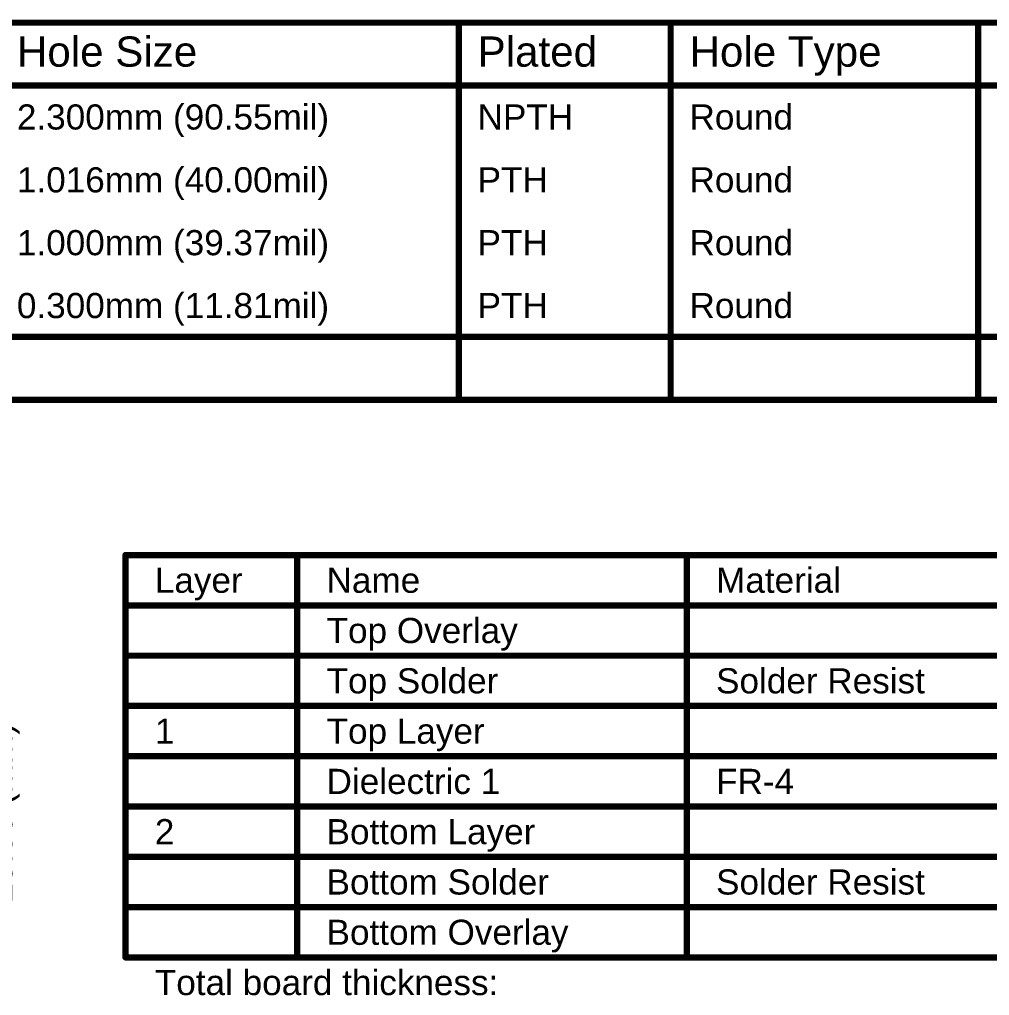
# Model space of a CAD drawing. Header units: inches. Extents: x -3 to 177, y -3 to 56.
# Drawn here: x 26.8 to 85.6, y -2.9 to 56.3 of the extents above; entities that cross this region are included whole.
import ezdxf

# ---------------------------------------------------------------- set-up
doc = ezdxf.new("R2010")
doc.units = ezdxf.units.IN
for name, color, linetype in [('Dimension', 6, 'Continuous'), ('Drill Drawing', 1, 'Continuous'), ('Fabrication', 76, 'Continuous')]:
    doc.layers.add(name, color=color, linetype=linetype)
doc.styles.add('Arial', font='', dxfattribs={"height": 0.2})
doc.styles.get('Arial').set_extended_font_data('Arial')

msp = doc.modelspace()

# ---------------------------------------------------------------- linework, layer by layer
at = {"layer": 'Drill Drawing'}
for points in [[(-2.223, 56.071, 0.381, 0.381, 0), (176.85, 56.071, 0.381, 0.381, 0)], [(53.414, 33.211, 0.381, 0.381, 0), (53.414, 56.071, 0.381, 0.381, 0)], [(66.263, 33.211, 0.381, 0.381, 0), (66.263, 56.071, 0.381, 0.381, 0)], [(84.902, 33.211, 0.381, 0.381, 0), (84.902, 56.071, 0.381, 0.381, 0)], [(-2.223, 52.261, 0.381, 0.381, 0), (176.85, 52.261, 0.381, 0.381, 0)], [(-2.223, 37.02, 0.381, 0.381, 0), (176.85, 37.02, 0.381, 0.381, 0)], [(-2.223, 33.211, 0.381, 0.381, 0), (176.85, 33.211, 0.381, 0.381, 0)]]:
    msp.add_lwpolyline(points, format="xyseb", dxfattribs=at)
for points in [[(53.319, 56.071, 0.191, 0.191, 1), (53.509, 56.071, 0.191, 0.191, 1)], [(66.168, 56.071, 0.191, 0.191, 1), (66.359, 56.071, 0.191, 0.191, 1)], [(84.807, 56.071, 0.191, 0.191, 1), (84.997, 56.071, 0.191, 0.191, 1)], [(53.319, 33.211, 0.191, 0.191, 1), (53.509, 33.211, 0.191, 0.191, 1)], [(66.168, 33.211, 0.191, 0.191, 1), (66.359, 33.211, 0.191, 0.191, 1)], [(84.807, 33.211, 0.191, 0.191, 1), (84.997, 33.211, 0.191, 0.191, 1)]]:
    msp.add_lwpolyline(points, format="xyseb", close=True, dxfattribs=at)
at = {"layer": 'Fabrication'}
for points in [[(33.211, -0.584, 0.381, 0.381, 0), (33.211, 23.8, 0.381, 0.381, 0)], [(33.211, 23.8, 0.381, 0.381, 0), (148.496, 23.8, 0.381, 0.381, 0)], [(43.622, -0.584, 0.381, 0.381, 0), (43.622, 23.8, 0.381, 0.381, 0)], [(67.238, -0.584, 0.381, 0.381, 0), (67.238, 23.8, 0.381, 0.381, 0)], [(33.211, 20.752, 0.381, 0.381, 0), (148.496, 20.752, 0.381, 0.381, 0)], [(33.211, 17.704, 0.381, 0.381, 0), (43.622, 17.704, 0.381, 0.381, 0)], [(43.622, 17.704, 0.381, 0.381, 0), (67.238, 17.704, 0.381, 0.381, 0)], [(67.238, 17.704, 0.381, 0.381, 0), (89.076, 17.704, 0.381, 0.381, 0)], [(33.211, 14.656, 0.381, 0.381, 0), (43.622, 14.656, 0.381, 0.381, 0)], [(43.622, 14.656, 0.381, 0.381, 0), (67.238, 14.656, 0.381, 0.381, 0)], [(67.238, 14.656, 0.381, 0.381, 0), (89.076, 14.656, 0.381, 0.381, 0)], [(33.211, 11.608, 0.381, 0.381, 0), (43.622, 11.608, 0.381, 0.381, 0)], [(43.622, 11.608, 0.381, 0.381, 0), (67.238, 11.608, 0.381, 0.381, 0)], [(67.238, 11.608, 0.381, 0.381, 0), (89.076, 11.608, 0.381, 0.381, 0)], [(33.211, 8.56, 0.381, 0.381, 0), (43.622, 8.56, 0.381, 0.381, 0)], [(43.622, 8.56, 0.381, 0.381, 0), (67.238, 8.56, 0.381, 0.381, 0)], [(67.238, 8.56, 0.381, 0.381, 0), (89.076, 8.56, 0.381, 0.381, 0)], [(33.211, 5.512, 0.381, 0.381, 0), (43.622, 5.512, 0.381, 0.381, 0)], [(43.622, 5.512, 0.381, 0.381, 0), (67.238, 5.512, 0.381, 0.381, 0)], [(67.238, 5.512, 0.381, 0.381, 0), (89.076, 5.512, 0.381, 0.381, 0)], [(33.211, 2.464, 0.381, 0.381, 0), (43.622, 2.464, 0.381, 0.381, 0)], [(43.622, 2.464, 0.381, 0.381, 0), (67.238, 2.464, 0.381, 0.381, 0)], [(67.238, 2.464, 0.381, 0.381, 0), (89.076, 2.464, 0.381, 0.381, 0)], [(33.211, -0.584, 0.381, 0.381, 0), (43.622, -0.584, 0.381, 0.381, 0)], [(43.622, -0.584, 0.381, 0.381, 0), (67.238, -0.584, 0.381, 0.381, 0)], [(67.238, -0.584, 0.381, 0.381, 0), (89.076, -0.584, 0.381, 0.381, 0)]]:
    msp.add_lwpolyline(points, format="xyseb", dxfattribs=at)
for points in [[(33.115, 23.8, 0.191, 0.191, 1), (33.306, 23.8, 0.191, 0.191, 1)], [(33.115, 23.8, 0.191, 0.191, 1), (33.306, 23.8, 0.191, 0.191, 1)], [(43.527, 23.8, 0.191, 0.191, 1), (43.718, 23.8, 0.191, 0.191, 1)], [(67.143, 23.8, 0.191, 0.191, 1), (67.333, 23.8, 0.191, 0.191, 1)], [(33.115, 20.752, 0.191, 0.191, 1), (33.306, 20.752, 0.191, 0.191, 1)], [(33.115, 17.704, 0.191, 0.191, 1), (33.306, 17.704, 0.191, 0.191, 1)], [(43.527, 17.704, 0.191, 0.191, 1), (43.718, 17.704, 0.191, 0.191, 1)], [(43.527, 17.704, 0.191, 0.191, 1), (43.718, 17.704, 0.191, 0.191, 1)], [(67.143, 17.704, 0.191, 0.191, 1), (67.333, 17.704, 0.191, 0.191, 1)], [(67.143, 17.704, 0.191, 0.191, 1), (67.333, 17.704, 0.191, 0.191, 1)], [(33.115, 14.656, 0.191, 0.191, 1), (33.306, 14.656, 0.191, 0.191, 1)], [(43.527, 14.656, 0.191, 0.191, 1), (43.718, 14.656, 0.191, 0.191, 1)], [(43.527, 14.656, 0.191, 0.191, 1), (43.718, 14.656, 0.191, 0.191, 1)], [(67.143, 14.656, 0.191, 0.191, 1), (67.333, 14.656, 0.191, 0.191, 1)], [(67.143, 14.656, 0.191, 0.191, 1), (67.333, 14.656, 0.191, 0.191, 1)], [(33.115, 11.608, 0.191, 0.191, 1), (33.306, 11.608, 0.191, 0.191, 1)], [(43.527, 11.608, 0.191, 0.191, 1), (43.718, 11.608, 0.191, 0.191, 1)], [(43.527, 11.608, 0.191, 0.191, 1), (43.718, 11.608, 0.191, 0.191, 1)], [(67.143, 11.608, 0.191, 0.191, 1), (67.333, 11.608, 0.191, 0.191, 1)], [(67.143, 11.608, 0.191, 0.191, 1), (67.333, 11.608, 0.191, 0.191, 1)], [(33.115, 8.56, 0.191, 0.191, 1), (33.306, 8.56, 0.191, 0.191, 1)], [(43.527, 8.56, 0.191, 0.191, 1), (43.718, 8.56, 0.191, 0.191, 1)], [(43.527, 8.56, 0.191, 0.191, 1), (43.718, 8.56, 0.191, 0.191, 1)], [(67.143, 8.56, 0.191, 0.191, 1), (67.333, 8.56, 0.191, 0.191, 1)], [(67.143, 8.56, 0.191, 0.191, 1), (67.333, 8.56, 0.191, 0.191, 1)], [(33.115, 5.512, 0.191, 0.191, 1), (33.306, 5.512, 0.191, 0.191, 1)], [(43.527, 5.512, 0.191, 0.191, 1), (43.718, 5.512, 0.191, 0.191, 1)], [(43.527, 5.512, 0.191, 0.191, 1), (43.718, 5.512, 0.191, 0.191, 1)], [(67.143, 5.512, 0.191, 0.191, 1), (67.333, 5.512, 0.191, 0.191, 1)], [(67.143, 5.512, 0.191, 0.191, 1), (67.333, 5.512, 0.191, 0.191, 1)], [(33.115, 2.464, 0.191, 0.191, 1), (33.306, 2.464, 0.191, 0.191, 1)], [(43.527, 2.464, 0.191, 0.191, 1), (43.718, 2.464, 0.191, 0.191, 1)], [(43.527, 2.464, 0.191, 0.191, 1), (43.718, 2.464, 0.191, 0.191, 1)], [(67.143, 2.464, 0.191, 0.191, 1), (67.333, 2.464, 0.191, 0.191, 1)], [(67.143, 2.464, 0.191, 0.191, 1), (67.333, 2.464, 0.191, 0.191, 1)], [(33.115, -0.584, 0.191, 0.191, 1), (33.306, -0.584, 0.191, 0.191, 1)], [(33.115, -0.584, 0.191, 0.191, 1), (33.306, -0.584, 0.191, 0.191, 1)], [(43.527, -0.584, 0.191, 0.191, 1), (43.718, -0.584, 0.191, 0.191, 1)], [(43.527, -0.584, 0.191, 0.191, 1), (43.718, -0.584, 0.191, 0.191, 1)], [(43.527, -0.584, 0.191, 0.191, 1), (43.718, -0.584, 0.191, 0.191, 1)], [(67.143, -0.584, 0.191, 0.191, 1), (67.333, -0.584, 0.191, 0.191, 1)], [(67.143, -0.584, 0.191, 0.191, 1), (67.333, -0.584, 0.191, 0.191, 1)], [(67.143, -0.584, 0.191, 0.191, 1), (67.333, -0.584, 0.191, 0.191, 1)]]:
    msp.add_lwpolyline(points, format="xyseb", close=True, dxfattribs=at)

# ---------------------------------------------------------------- texts
at = {"layer": 'Dimension', "style": 'Arial'}
msp.add_text('25.00 (mm)', height=1.524, rotation=90, dxfattribs=at).set_placement((26.34, 2.738))
at = {"layer": 'Drill Drawing', "style": 'Arial'}
for s, height, p in [('Hole Size', 1.8288, (26.625, 53.404)), ('Plated', 1.8288, (54.557, 53.404)), ('Hole Type', 1.8288, (67.406, 53.404)), ('2.300mm (90.55mil)', 1.524, (26.625, 49.593)), ('NPTH', 1.524, (54.557, 49.593)), ('Round', 1.524, (67.406, 49.593)), ('1.016mm (40.00mil)', 1.524, (26.625, 45.783)), ('Round', 1.524, (67.406, 45.783)), ('PTH', 1.524, (54.557, 45.783)), ('1.000mm (39.37mil)', 1.524, (26.625, 41.974)), ('PTH', 1.524, (54.557, 41.974)), ('Round', 1.524, (67.406, 41.974)), ('0.300mm (11.81mil)', 1.524, (26.625, 38.163)), ('PTH', 1.524, (54.557, 38.163)), ('Round', 1.524, (67.406, 38.163))]:
    msp.add_text(s, height=height, dxfattribs=at).set_placement(p)
at = {"layer": 'Fabrication', "style": 'Arial'}
for s, p in [('Material', (69.016, 21.514)), ('Layer', (34.988, 21.514)), ('Name', (45.4, 21.514)), ('Top Overlay', (45.4, 18.466)), ('Top Solder', (45.4, 15.418)), ('Solder Resist', (69.016, 15.418)), ('1', (34.988, 12.37)), ('Top Layer', (45.4, 12.37)), ('Dielectric 1', (45.4, 9.322)), ('FR-4', (69.016, 9.322)), ('2', (34.988, 6.274)), ('Bottom Layer', (45.4, 6.274)), ('Bottom Solder', (45.4, 3.226)), ('Solder Resist', (69.016, 3.226)), ('Bottom Overlay', (45.4, 0.178)), ('Total board thickness:', (34.988, -2.87))]:
    msp.add_text(s, height=1.524, dxfattribs=at).set_placement(p)

doc.saveas('drawing.dxf')
